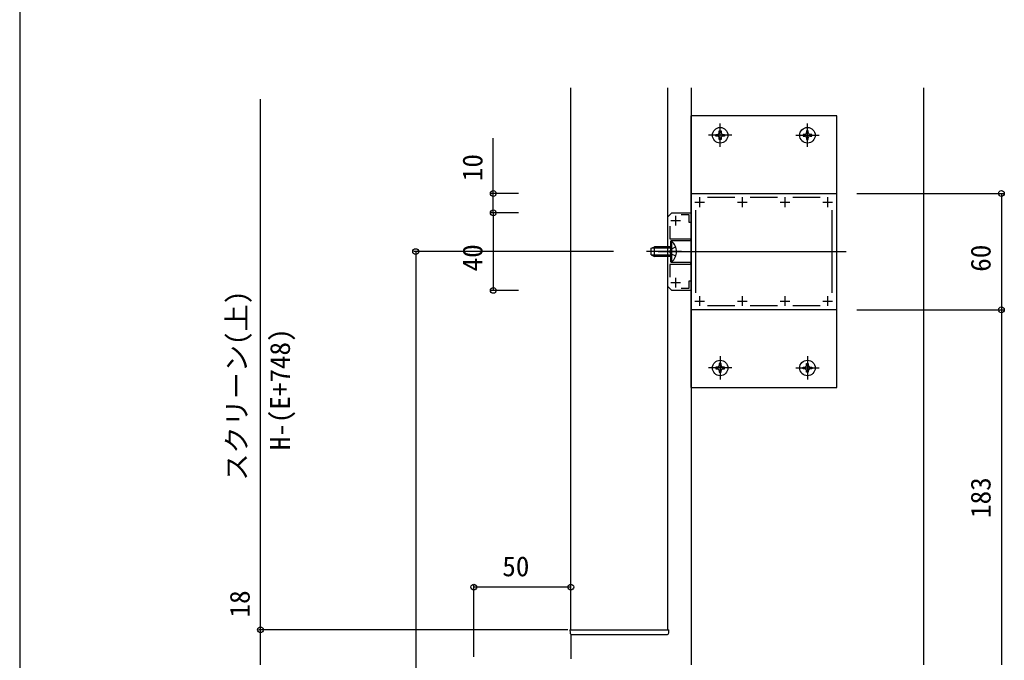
# Model space of a CAD drawing. Units: millimetres, scale not verified. Extents: x -875 to 875, y -1300 to 1292.
# Drawn here: x -875 to -367, y 75 to 406 of the extents above; entities that cross this region are included whole.
import ezdxf
from ezdxf.enums import TextEntityAlignment as Align

# ---------------------------------------------------------------- set-up
doc = ezdxf.new("R2010")
doc.units = ezdxf.units.MM
doc.header["$LTSCALE"] = 8
for name, color, linetype in [('0-2_YKK_11', 7, 'Continuous'), ('0-3_YKK_12', 2, 'Continuous'), ('0-4_YKK_13', 4, 'Continuous'), ('0-6_YKK_D', 6, 'Continuous'), ('0-7_YKK_ZWAK', 7, 'Continuous')]:
    doc.layers.add(name, color=color, linetype=linetype)
doc.styles.add('ＭＳ ゴシック', font='')
doc.styles.get('ＭＳ ゴシック').set_extended_font_data('MS Gothic')

msp = doc.modelspace()

# ---------------------------------------------------------------- linework, layer by layer
at = {"layer": '0-2_YKK_11'}
for p, q in [((-526.833, 311.474), (-521.833, 311.474)), ((-524.333, 308.974), (-524.333, 313.974)), ((-520.358, 313.974), (-506.309, 313.974)), ((-504.833, 311.474), (-499.833, 311.474)), ((-502.333, 308.974), (-502.333, 313.974)), ((-498.358, 313.974), (-484.309, 313.974)), ((-482.833, 311.474), (-477.833, 311.474)), ((-480.333, 308.974), (-480.333, 313.974)), ((-476.358, 313.974), (-462.309, 313.974)), ((-460.833, 311.474), (-455.833, 311.474)), ((-458.333, 308.974), (-458.333, 313.974)), ((-526.333, 264.663), (-526.333, 307.284)), ((-456.333, 307.284), (-456.333, 264.663)), ((-539.333, 301.974), (-534.333, 301.974)), ((-536.833, 304.474), (-536.833, 299.474)), ((-539.333, 269.974), (-534.333, 269.974)), ((-536.833, 272.474), (-536.833, 267.474)), ((-526.833, 260.474), (-521.833, 260.474)), ((-524.333, 257.974), (-524.333, 262.974)), ((-504.833, 260.474), (-499.833, 260.474)), ((-502.333, 257.974), (-502.333, 262.974)), ((-482.833, 260.474), (-477.833, 260.474)), ((-480.333, 257.974), (-480.333, 262.974)), ((-460.833, 260.474), (-455.833, 260.474)), ((-458.333, 257.974), (-458.333, 262.974)), ((-506.309, 257.974), (-520.358, 257.974)), ((-484.309, 257.974), (-498.358, 257.974)), ((-462.309, 257.974), (-476.358, 257.974))]:
    msp.add_line(p, q, dxfattribs=at)
msp.add_lwpolyline([(-528.833, 315.974), (-453.833, 315.974), (-453.833, 255.974), (-528.833, 255.974)], close=True, dxfattribs=at)
for points in [[(-534.017, 267.074), (-529.833, 267.074), (-529.833, 270.974), (-528.833, 270.974), (-528.833, 265.974), (-538.833, 265.974), (-540.833, 267.974), (-540.833, 303.974), (-538.833, 305.974), (-528.833, 305.974), (-528.833, 300.974), (-529.833, 300.974), (-529.833, 304.874), (-534.017, 304.874)], [(-539.733, 299.158), (-539.733, 292.574), (-529.133, 292.574), (-529.133, 291.474), (-539.333, 291.474), (-539.333, 286.432), (-539.453, 286.249), (-539.453, 285.699), (-539.333, 285.515), (-539.333, 280.474), (-529.133, 280.474), (-529.133, 279.374), (-539.733, 279.374), (-539.733, 272.79)]]:
    msp.add_lwpolyline(points, dxfattribs=at)
at = {"layer": '0-3_YKK_12'}
for p, q in [((-590.833, 90.974), (-590.833, 370.366)), ((-540.833, 90.974), (-540.833, 370.366)), ((-528.833, 370.366), (-528.833, 72.974)), ((-408.833, 72.974), (-408.833, 370.366)), ((-545.833, 285.974), (-448.833, 285.974)), ((-590.833, 90.974), (-540.833, 90.974)), ((-590.833, 88.69), (-590.833, 75.974))]:
    msp.add_line(p, q, dxfattribs=at)
at = {"layer": '0-4_YKK_13'}
for p, q in [((-513.833, 339.974), (-513.833, 351.974)), ((-468.833, 339.974), (-468.833, 351.974)), ((-507.833, 345.974), (-519.833, 345.974)), ((-515.183, 345.524), (-516.083, 345.524)), ((-512.483, 346.424), (-511.583, 346.424)), ((-474.833, 345.974), (-462.833, 345.974)), ((-470.183, 346.424), (-471.083, 346.424)), ((-467.483, 345.524), (-466.583, 345.524)), ((-539.333, 280.674), (-539.333, 291.274)), ((-533.833, 285.974), (-551.833, 285.974)), ((-549.333, 287.674), (-547.633, 288.474)), ((-549.333, 284.274), (-549.333, 287.674)), ((-547.633, 283.474), (-547.633, 288.474)), ((-549.333, 284.274), (-547.633, 283.474)), ((-538.825, 280.674), (-539.333, 280.674)), ((-513.833, 231.974), (-513.833, 219.974)), ((-468.833, 231.974), (-468.833, 219.974)), ((-507.833, 225.974), (-519.833, 225.974)), ((-515.183, 226.424), (-516.083, 226.424)), ((-512.483, 225.524), (-511.583, 225.524)), ((-474.833, 225.974), (-462.833, 225.974)), ((-470.183, 225.524), (-471.083, 225.524)), ((-467.483, 226.424), (-466.583, 226.424)), ((-591.293, 90.974), (-591.211, 89.421)), ((-591.293, 90.974), (-590.294, 90.974)), ((-590.294, 90.974), (-541.291, 90.974)), ((-590.213, 88.474), (-541.373, 88.474)), ((-541.291, 90.974), (-540.293, 90.974)), ((-540.374, 89.421), (-540.293, 90.974))]:
    msp.add_line(p, q, dxfattribs=at)
msp.add_lwpolyline([(-453.633, 215.974), (-453.633, 355.974), (-529.033, 355.974), (-529.033, 215.974)], close=True, dxfattribs=at)
for points in [[(-516.083, 345.524), (-516.083, 346.424), (-515.183, 346.424)], [(-514.283, 347.324), (-514.283, 348.224), (-513.383, 348.224), (-513.383, 347.324)], [(-511.583, 346.424), (-511.583, 345.524), (-512.483, 345.524)], [(-471.083, 346.424), (-471.083, 345.524), (-470.183, 345.524)], [(-468.383, 347.324), (-468.383, 348.224), (-469.283, 348.224), (-469.283, 347.324)], [(-466.583, 345.524), (-466.583, 346.424), (-467.483, 346.424)], [(-513.383, 344.624), (-513.383, 343.724), (-514.283, 343.724), (-514.283, 344.624)], [(-469.283, 344.624), (-469.283, 343.724), (-468.383, 343.724), (-468.383, 344.624)], [(-538.825, 280.674), (-538.825, 291.274), (-539.333, 291.274)], [(-539.333, 287.819), (-542.833, 287.819), (-549.024, 287.819)], [(-539.333, 288.474), (-542.833, 288.474), (-547.633, 288.474)], [(-536.765, 288.374), (-539.338, 287.119), (-539.947, 285.974)], [(-536.765, 283.574), (-539.338, 284.829), (-539.947, 285.974)], [(-539.333, 284.128), (-542.833, 284.128), (-549.024, 284.128)], [(-539.333, 283.474), (-542.833, 283.474), (-547.633, 283.474)], [(-516.083, 226.424), (-516.083, 225.524), (-515.183, 225.524)], [(-513.383, 227.324), (-513.383, 228.224), (-514.283, 228.224), (-514.283, 227.324)], [(-514.283, 224.624), (-514.283, 223.724), (-513.383, 223.724), (-513.383, 224.624)], [(-511.583, 225.524), (-511.583, 226.424), (-512.483, 226.424)], [(-471.083, 225.524), (-471.083, 226.424), (-470.183, 226.424)], [(-469.283, 227.324), (-469.283, 228.224), (-468.383, 228.224), (-468.383, 227.324)], [(-468.383, 224.624), (-468.383, 223.724), (-469.283, 223.724), (-469.283, 224.624)], [(-466.583, 226.424), (-466.583, 225.524), (-467.483, 225.524)]]:
    msp.add_lwpolyline(points, dxfattribs=at)
for centre in [(-513.833, 345.974), (-468.833, 345.974), (-513.833, 225.974), (-468.833, 225.974)]:
    msp.add_circle(centre, 4, dxfattribs=at)
for centre, radius, start, end in [((-515.183, 347.324), 0.9, 270, 0), ((-515.183, 344.624), 0.9, 0, 90), ((-512.483, 347.324), 0.9, 180, 270), ((-512.483, 344.624), 0.9, 90, 180), ((-470.183, 347.324), 0.9, 270, 0), ((-470.183, 344.624), 0.9, 0, 90), ((-467.483, 347.324), 0.9, 180, 270), ((-467.483, 344.624), 0.9, 90, 180), ((-543.217, 285.974), 6.884, 309.65098, 50.34902), ((-515.183, 227.324), 0.9, 270, 0), ((-515.183, 224.624), 0.9, 0, 90), ((-512.483, 227.324), 0.9, 180, 270), ((-512.483, 224.624), 0.9, 90, 180), ((-470.183, 227.324), 0.9, 270, 0), ((-470.183, 224.624), 0.9, 0, 90), ((-467.483, 227.324), 0.9, 180, 270), ((-467.483, 224.624), 0.9, 90, 180), ((-590.213, 89.474), 1, 183, 270), ((-541.373, 89.474), 1, 270, 357)]:
    msp.add_arc(centre, radius, start, end, dxfattribs=at)
at = {"layer": '0-6_YKK_D'}
for p, q in [((-750.833, 90.974), (-750.833, 364.616)), ((-617.849, 315.974), (-631.833, 315.974)), ((-443.333, 315.974), (-367.833, 315.974)), ((-368.833, 315.974), (-368.833, 255.974)), ((-617.849, 305.974), (-631.833, 305.974)), ((-617.849, 305.974), (-631.833, 305.974)), ((-630.833, 305.974), (-630.833, 265.974)), ((-568.849, 285.974), (-671.833, 285.974)), ((-670.833, 285.974), (-670.833, -597.026)), ((-617.849, 265.974), (-631.833, 265.974)), ((-443.333, 255.974), (-367.833, 255.974)), ((-442.333, 255.974), (-367.833, 255.974)), ((-368.833, 255.974), (-368.833, 72.974)), ((-640.833, 76.974), (-640.833, 113.974)), ((-590.833, 112.974), (-640.833, 112.974)), ((-590.833, 91.974), (-590.833, 113.974)), ((-592.293, 90.974), (-751.833, 90.974)), ((-592.293, 90.974), (-751.833, 90.974))]:
    msp.add_line(p, q, dxfattribs=at)
for points in [[(-630.833, 305.974), (-630.833, 315.974), (-630.833, 344.474)], [(-750.833, 72.974), (-750.833, 90.974), (-750.833, 119.235)]]:
    msp.add_lwpolyline(points, dxfattribs=at)
for centre in [(-630.833, 315.974), (-368.833, 315.974), (-630.833, 305.974), (-630.833, 305.974), (-670.833, 285.974), (-630.833, 265.974), (-368.833, 255.974), (-368.833, 255.974), (-640.833, 112.974), (-590.833, 112.974), (-750.833, 90.974), (-750.833, 90.974)]:
    msp.add_circle(centre, 1.5, dxfattribs=at)
at = {"layer": '0-7_YKK_ZWAK'}
msp.add_line((-875, 1250.4), (-875, -1299.6), dxfattribs=at)

# ---------------------------------------------------------------- texts
at = {"layer": '0-6_YKK_D', "style": 'ＭＳ ゴシック'}
for s, p in [('10', (-633.333, 322.326)), ('40', (-633.333, 275.792)), ('60', (-371.333, 275.593)), ('スクリーン(上)', (-754.924, 167.857)), ('H-(E+748)', (-732.583, 183.528)), ('183', (-371.333, 148.644)), ('18', (-753.333, 97.326))]:
    msp.add_text(s, height=10.26, rotation=90, dxfattribs=at).set_placement(p, align=Align.BOTTOM_LEFT)
msp.add_text('50', height=10.26, dxfattribs=at).set_placement((-626.174, 115.474), align=Align.BOTTOM_LEFT)

doc.saveas('drawing.dxf')
